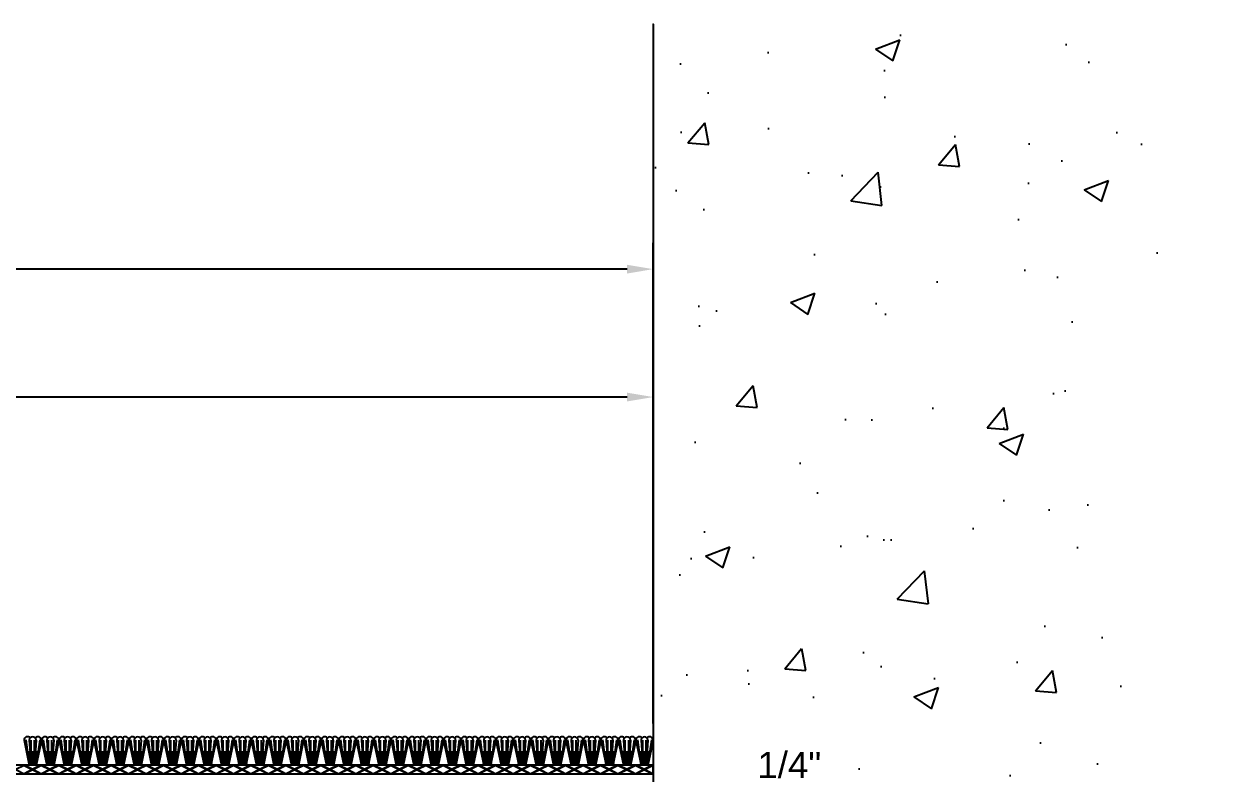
# Model space of a CAD drawing. Header units: inches. Extents: x -4.4 to 49.4, y -1.4 to 9.7.
# Drawn here: x 12.35 to 20.94, y 4.3 to 9.67 of the extents above; entities that cross this region are included whole.
import ezdxf

# ---------------------------------------------------------------- set-up
doc = ezdxf.new("R2010")
doc.units = ezdxf.units.IN
doc.header["$MEASUREMENT"] = 0
doc.layers.add('Conditions', color=1, linetype='Continuous')
doc.layers.add('Dimensions', color=3, linetype='Continuous')
doc.styles.add('ARIAL', font='arial.ttf')
doc.dimstyles.new('Arial', dxfattribs={"dimscale": 1.5, "dimtxt": 0.125, "dimasz": 0.125, "dimexe": 0.125, "dimexo": 0.125, "dimgap": 0.125, "dimtad": 0, "dimtih": 1, "dimtoh": 1, "dimdec": 4, "dimzin": 0, "dimdsep": 46, "dimlunit": 4, "dimtxsty": 'ARIAL', "dimcen": 0.125, "dimadec": 0, "dimazin": 0, "dimtfac": 1, "dimtdec": 4, "dimtofl": 0, "dimtmove": 0, "dimatfit": 3, "dimfxl": 0, "dimfrac": 2, "dimtolj": 1, "dimtzin": 0, "dimarcsym": 0})

# ---------------------------------------------------------------- blocks, each defined once
blk = doc.blocks.new('*D14')
at = {"layer": 'Defpoints', "color": 0}
for p in [(16.8539, 7.9145), (0.2542, 4.4823), (16.8539, 4.4773)]:
    blk.add_point(p, dxfattribs=at)
at = {"layer": 'Dimensions', "color": 0, "lineweight": -2}
for p, q in [((0.2542, 4.6698), (0.2542, 8.102)), ((16.8539, 4.6648), (16.8539, 8.102)), ((0.4417, 7.9145), (7.8816, 7.9145)), ((16.6664, 7.9145), (9.3313, 7.9145))]:
    blk.add_line(p, q, dxfattribs=at)
at = {"layer": 'Dimensions', "color": 0}
for points in [[(0.4417, 7.9457), (0.4417, 7.8832), (0.2542, 7.9145)], [(16.6664, 7.9457), (16.6664, 7.8832), (16.8539, 7.9145)]]:
    blk.add_solid(points, dxfattribs=at)
at = {"layer": 'Dimensions', "color": 0, "insert": (8.6064, 7.9145), "char_height": 0.1875, "attachment_point": 5, "style": 'ARIAL'}
blk.add_mtext('\\A1;1\'-4 5/8"\\P [422mm]', dxfattribs=at)
blk = doc.blocks.new('*D18')
at = {"layer": 'Defpoints', "color": 0}
for p in [(1.0001, 6.9999), (1.0001, 4.4773), (16.8539, 4.4773)]:
    blk.add_point(p, dxfattribs=at)
at = {"layer": 'Dimensions', "color": 0, "lineweight": -2}
for p, q in [((1.0001, 4.6648), (1.0001, 7.1874)), ((16.8539, 4.6648), (16.8539, 7.1874)), ((1.1876, 6.9999), (8.1631, 6.9999)), ((16.6664, 6.9999), (9.6128, 6.9999))]:
    blk.add_line(p, q, dxfattribs=at)
at = {"layer": 'Dimensions', "color": 0}
for points in [[(1.1876, 7.0311), (1.1876, 6.9686), (1.0001, 6.9999)], [(16.6664, 7.0311), (16.6664, 6.9686), (16.8539, 6.9999)]]:
    blk.add_solid(points, dxfattribs=at)
at = {"layer": 'Dimensions', "color": 0, "insert": (8.8879, 6.9999), "char_height": 0.1875, "attachment_point": 5, "style": 'ARIAL'}
blk.add_mtext('\\A1;1\'-3 7/8"\\P [403mm]', dxfattribs=at)
blk = doc.blocks.new('*D33')
at = {"layer": 'Defpoints', "color": 0}
for p in [(16.6039, 4.3048), (16.8539, 4.3048), (16.6039, 4.1847)]:
    blk.add_point(p, dxfattribs=at)
at = {"layer": 'Dimensions', "color": 0, "lineweight": -2}
for p, q in [((16.4164, 4.1847), (16.2289, 4.1847)), ((17.0414, 4.1847), (17.2477, 4.1847)), ((16.6039, 4.1173), (16.6039, 3.9972)), ((16.8539, 4.1173), (16.8539, 3.9972))]:
    blk.add_line(p, q, dxfattribs=at)
at = {"layer": 'Dimensions', "color": 0}
for points in [[(16.4164, 4.2159), (16.4164, 4.1534), (16.6039, 4.1847)], [(17.0414, 4.2159), (17.0414, 4.1534), (16.8539, 4.1847)]]:
    blk.add_solid(points, dxfattribs=at)
at = {"layer": 'Dimensions', "color": 0, "insert": (17.8269, 4.1847), "char_height": 0.1875, "attachment_point": 5, "style": 'ARIAL'}
blk.add_mtext('\\A1;1/4"\\P [6mm]', dxfattribs=at)
blk = doc.blocks.new('*U38')
for p, q in [((15, 0.0625), (0, 0.0625)), ((0, 0), (15, 0)), ((10.5, 0.0603), (10.442, 0.0312)), ((10.442, 0.0312), (10.5, 0.0022)), ((10.5, 0.0603), (10.558, 0.0312)), ((10.558, 0.0312), (10.5, 0.0022)), ((10.5045, 0.0625), (10.5625, 0.0335)), ((10.5625, 0.029), (10.5045, 0)), ((10.6205, 0.0625), (10.5625, 0.0335)), ((10.5625, 0.029), (10.6205, 0)), ((10.625, 0.0603), (10.567, 0.0312)), ((10.567, 0.0312), (10.625, 0.0022)), ((10.625, 0.0603), (10.683, 0.0312)), ((10.683, 0.0312), (10.625, 0.0022)), ((10.6295, 0.0625), (10.6875, 0.0335)), ((10.6875, 0.029), (10.6295, 0)), ((10.7455, 0.0625), (10.6875, 0.0335)), ((10.6875, 0.029), (10.7455, 0)), ((10.75, 0.0603), (10.692, 0.0312)), ((10.692, 0.0312), (10.75, 0.0022)), ((10.75, 0.0603), (10.808, 0.0312)), ((10.808, 0.0312), (10.75, 0.0022)), ((10.7545, 0.0625), (10.8125, 0.0335)), ((10.8125, 0.029), (10.7545, 0)), ((10.8705, 0.0625), (10.8125, 0.0335)), ((10.8125, 0.029), (10.8705, 0)), ((10.875, 0.0603), (10.817, 0.0312)), ((10.817, 0.0312), (10.875, 0.0022)), ((10.875, 0.0603), (10.933, 0.0312)), ((10.933, 0.0312), (10.875, 0.0022)), ((10.8795, 0.0625), (10.9375, 0.0335)), ((10.9375, 0.029), (10.8795, 0)), ((10.9955, 0.0625), (10.9375, 0.0335)), ((10.9375, 0.029), (10.9955, 0)), ((11, 0.0603), (10.942, 0.0312)), ((10.942, 0.0312), (11, 0.0022)), ((11, 0.0603), (11.058, 0.0312)), ((11.058, 0.0312), (11, 0.0022)), ((11.0045, 0.0625), (11.0625, 0.0335)), ((11.0625, 0.029), (11.0045, 0)), ((11.1205, 0.0625), (11.0625, 0.0335)), ((11.0625, 0.029), (11.1205, 0)), ((11.125, 0.0603), (11.067, 0.0312)), ((11.067, 0.0312), (11.125, 0.0022)), ((11.125, 0.0603), (11.183, 0.0312)), ((11.183, 0.0312), (11.125, 0.0022)), ((11.1295, 0.0625), (11.1875, 0.0335)), ((11.1875, 0.029), (11.1295, 0)), ((11.2455, 0.0625), (11.1875, 0.0335)), ((11.1875, 0.029), (11.2455, 0)), ((11.25, 0.0603), (11.192, 0.0312)), ((11.192, 0.0312), (11.25, 0.0022)), ((11.25, 0.0603), (11.308, 0.0312)), ((11.308, 0.0312), (11.25, 0.0022)), ((11.2545, 0.0625), (11.3125, 0.0335)), ((11.3125, 0.029), (11.2545, 0)), ((11.3705, 0.0625), (11.3125, 0.0335)), ((11.3125, 0.029), (11.3705, 0)), ((11.375, 0.0603), (11.317, 0.0312)), ((11.317, 0.0312), (11.375, 0.0022)), ((11.375, 0.0603), (11.433, 0.0312)), ((11.433, 0.0312), (11.375, 0.0022)), ((11.3795, 0.0625), (11.4375, 0.0335)), ((11.4375, 0.029), (11.3795, 0)), ((11.4955, 0.0625), (11.4375, 0.0335)), ((11.4375, 0.029), (11.4955, 0)), ((11.5, 0.0603), (11.442, 0.0312)), ((11.442, 0.0312), (11.5, 0.0022)), ((11.5, 0.0603), (11.558, 0.0312)), ((11.558, 0.0312), (11.5, 0.0022)), ((11.5045, 0.0625), (11.5625, 0.0335)), ((11.5625, 0.029), (11.5045, 0)), ((11.6205, 0.0625), (11.5625, 0.0335)), ((11.5625, 0.029), (11.6205, 0)), ((11.625, 0.0603), (11.567, 0.0312)), ((11.567, 0.0312), (11.625, 0.0022)), ((11.625, 0.0603), (11.683, 0.0312)), ((11.683, 0.0312), (11.625, 0.0022)), ((11.6295, 0.0625), (11.6875, 0.0335)), ((11.6875, 0.029), (11.6295, 0)), ((11.7455, 0.0625), (11.6875, 0.0335)), ((11.6875, 0.029), (11.7455, 0)), ((11.75, 0.0603), (11.692, 0.0312)), ((11.692, 0.0312), (11.75, 0.0022)), ((11.75, 0.0603), (11.808, 0.0312)), ((11.808, 0.0312), (11.75, 0.0022)), ((11.7545, 0.0625), (11.8125, 0.0335)), ((11.8125, 0.029), (11.7545, 0)), ((11.8705, 0.0625), (11.8125, 0.0335)), ((11.8125, 0.029), (11.8705, 0)), ((11.875, 0.0603), (11.817, 0.0312)), ((11.817, 0.0312), (11.875, 0.0022)), ((11.875, 0.0603), (11.933, 0.0312)), ((11.933, 0.0312), (11.875, 0.0022)), ((11.8795, 0.0625), (11.9375, 0.0335)), ((11.9375, 0.029), (11.8795, 0)), ((11.9955, 0.0625), (11.9375, 0.0335)), ((11.9375, 0.029), (11.9955, 0)), ((12, 0.0603), (11.942, 0.0312)), ((11.942, 0.0312), (12, 0.0022)), ((12, 0.0603), (12.058, 0.0312)), ((12.058, 0.0312), (12, 0.0022)), ((12.0045, 0.0625), (12.0625, 0.0335)), ((12.0625, 0.029), (12.0045, 0)), ((12.1205, 0.0625), (12.0625, 0.0335)), ((12.0625, 0.029), (12.1205, 0)), ((12.125, 0.0603), (12.067, 0.0312)), ((12.067, 0.0312), (12.125, 0.0022)), ((12.125, 0.0603), (12.183, 0.0312)), ((12.183, 0.0312), (12.125, 0.0022)), ((12.1295, 0.0625), (12.1875, 0.0335)), ((12.1875, 0.029), (12.1295, 0)), ((12.2455, 0.0625), (12.1875, 0.0335)), ((12.1875, 0.029), (12.2455, 0)), ((12.25, 0.0603), (12.192, 0.0312)), ((12.192, 0.0312), (12.25, 0.0022)), ((12.25, 0.0603), (12.308, 0.0312)), ((12.308, 0.0312), (12.25, 0.0022)), ((12.2545, 0.0625), (12.3125, 0.0335)), ((12.3125, 0.029), (12.2545, 0)), ((12.3705, 0.0625), (12.3125, 0.0335)), ((12.3125, 0.029), (12.3705, 0)), ((12.375, 0.0603), (12.317, 0.0312)), ((12.317, 0.0312), (12.375, 0.0022)), ((12.375, 0.0603), (12.433, 0.0312)), ((12.433, 0.0312), (12.375, 0.0022)), ((12.3795, 0.0625), (12.4375, 0.0335)), ((12.4375, 0.029), (12.3795, 0)), ((12.4955, 0.0625), (12.4375, 0.0335)), ((12.4375, 0.029), (12.4955, 0)), ((12.5, 0.0603), (12.442, 0.0312)), ((12.442, 0.0312), (12.5, 0.0022)), ((12.5, 0.0603), (12.558, 0.0312)), ((12.558, 0.0312), (12.5, 0.0022)), ((12.5045, 0.0625), (12.5625, 0.0335)), ((12.5625, 0.029), (12.5045, 0)), ((12.6205, 0.0625), (12.5625, 0.0335)), ((12.5625, 0.029), (12.6205, 0)), ((12.625, 0.0603), (12.567, 0.0312)), ((12.567, 0.0312), (12.625, 0.0022)), ((12.625, 0.0603), (12.683, 0.0312)), ((12.683, 0.0312), (12.625, 0.0022)), ((12.6295, 0.0625), (12.6875, 0.0335)), ((12.6875, 0.029), (12.6295, 0)), ((12.7455, 0.0625), (12.6875, 0.0335)), ((12.6875, 0.029), (12.7455, 0)), ((12.75, 0.0603), (12.692, 0.0312)), ((12.692, 0.0312), (12.75, 0.0022)), ((12.75, 0.0603), (12.808, 0.0312)), ((12.808, 0.0312), (12.75, 0.0022)), ((12.7545, 0.0625), (12.8125, 0.0335)), ((12.8125, 0.029), (12.7545, 0)), ((12.8705, 0.0625), (12.8125, 0.0335)), ((12.8125, 0.029), (12.8705, 0)), ((12.875, 0.0603), (12.817, 0.0312)), ((12.817, 0.0312), (12.875, 0.0022)), ((12.875, 0.0603), (12.933, 0.0312)), ((12.933, 0.0312), (12.875, 0.0022)), ((12.8795, 0.0625), (12.9375, 0.0335)), ((12.9375, 0.029), (12.8795, 0)), ((12.9955, 0.0625), (12.9375, 0.0335)), ((12.9375, 0.029), (12.9955, 0)), ((13, 0.0603), (12.942, 0.0312)), ((12.942, 0.0312), (13, 0.0022)), ((13, 0.0603), (13.058, 0.0312)), ((13.058, 0.0312), (13, 0.0022)), ((13.0045, 0.0625), (13.0625, 0.0335)), ((13.0625, 0.029), (13.0045, 0)), ((13.1205, 0.0625), (13.0625, 0.0335)), ((13.0625, 0.029), (13.1205, 0)), ((13.125, 0.0603), (13.067, 0.0312)), ((13.067, 0.0312), (13.125, 0.0022)), ((13.125, 0.0603), (13.183, 0.0312)), ((13.183, 0.0312), (13.125, 0.0022)), ((13.1295, 0.0625), (13.1875, 0.0335)), ((13.1875, 0.029), (13.1295, 0)), ((13.2455, 0.0625), (13.1875, 0.0335)), ((13.1875, 0.029), (13.2455, 0)), ((13.25, 0.0603), (13.192, 0.0312)), ((13.192, 0.0312), (13.25, 0.0022)), ((13.25, 0.0603), (13.308, 0.0312)), ((13.308, 0.0312), (13.25, 0.0022)), ((13.2545, 0.0625), (13.3125, 0.0335)), ((13.3125, 0.029), (13.2545, 0)), ((13.3705, 0.0625), (13.3125, 0.0335)), ((13.3125, 0.029), (13.3705, 0)), ((13.375, 0.0603), (13.317, 0.0312)), ((13.317, 0.0312), (13.375, 0.0022)), ((13.375, 0.0603), (13.433, 0.0312)), ((13.433, 0.0312), (13.375, 0.0022)), ((13.3795, 0.0625), (13.4375, 0.0335)), ((13.4375, 0.029), (13.3795, 0)), ((13.4955, 0.0625), (13.4375, 0.0335)), ((13.4375, 0.029), (13.4955, 0)), ((13.5, 0.0603), (13.442, 0.0312)), ((13.442, 0.0312), (13.5, 0.0022)), ((13.5, 0.0603), (13.558, 0.0312)), ((13.558, 0.0312), (13.5, 0.0022)), ((13.5045, 0.0625), (13.5625, 0.0335)), ((13.5625, 0.029), (13.5045, 0)), ((13.6205, 0.0625), (13.5625, 0.0335)), ((13.5625, 0.029), (13.6205, 0)), ((13.625, 0.0603), (13.567, 0.0312)), ((13.567, 0.0312), (13.625, 0.0022)), ((13.625, 0.0603), (13.683, 0.0312)), ((13.683, 0.0312), (13.625, 0.0022)), ((13.6295, 0.0625), (13.6875, 0.0335)), ((13.6875, 0.029), (13.6295, 0)), ((13.7455, 0.0625), (13.6875, 0.0335)), ((13.6875, 0.029), (13.7455, 0)), ((13.75, 0.0603), (13.692, 0.0312)), ((13.692, 0.0312), (13.75, 0.0022)), ((13.75, 0.0603), (13.808, 0.0312)), ((13.808, 0.0312), (13.75, 0.0022)), ((13.7545, 0.0625), (13.8125, 0.0335)), ((13.8125, 0.029), (13.7545, 0)), ((13.8705, 0.0625), (13.8125, 0.0335)), ((13.8125, 0.029), (13.8705, 0)), ((13.875, 0.0603), (13.817, 0.0312)), ((13.817, 0.0312), (13.875, 0.0022)), ((13.875, 0.0603), (13.933, 0.0312)), ((13.933, 0.0312), (13.875, 0.0022)), ((13.8795, 0.0625), (13.9375, 0.0335)), ((13.9375, 0.029), (13.8795, 0)), ((13.9955, 0.0625), (13.9375, 0.0335)), ((13.9375, 0.029), (13.9955, 0)), ((14, 0.0603), (13.942, 0.0312)), ((13.942, 0.0312), (14, 0.0022)), ((14, 0.0603), (14.058, 0.0312)), ((14.058, 0.0312), (14, 0.0022)), ((14.0045, 0.0625), (14.0625, 0.0335)), ((14.0625, 0.029), (14.0045, 0)), ((14.1205, 0.0625), (14.0625, 0.0335)), ((14.0625, 0.029), (14.1205, 0)), ((14.125, 0.0603), (14.067, 0.0312)), ((14.067, 0.0312), (14.125, 0.0022)), ((14.125, 0.0603), (14.183, 0.0312)), ((14.183, 0.0312), (14.125, 0.0022)), ((14.1295, 0.0625), (14.1875, 0.0335)), ((14.1875, 0.029), (14.1295, 0)), ((14.2455, 0.0625), (14.1875, 0.0335)), ((14.1875, 0.029), (14.2455, 0)), ((14.25, 0.0603), (14.192, 0.0312)), ((14.192, 0.0312), (14.25, 0.0022)), ((14.25, 0.0603), (14.308, 0.0312)), ((14.308, 0.0312), (14.25, 0.0022)), ((14.2545, 0.0625), (14.3125, 0.0335)), ((14.3125, 0.029), (14.2545, 0)), ((14.3705, 0.0625), (14.3125, 0.0335)), ((14.3125, 0.029), (14.3705, 0)), ((14.375, 0.0603), (14.317, 0.0312)), ((14.317, 0.0312), (14.375, 0.0022)), ((14.375, 0.0603), (14.433, 0.0312)), ((14.433, 0.0312), (14.375, 0.0022)), ((14.3795, 0.0625), (14.4375, 0.0335)), ((14.4375, 0.029), (14.3795, 0)), ((14.4955, 0.0625), (14.4375, 0.0335)), ((14.4375, 0.029), (14.4955, 0)), ((14.5, 0.0603), (14.442, 0.0312)), ((14.442, 0.0312), (14.5, 0.0022)), ((14.5, 0.0603), (14.558, 0.0312)), ((14.558, 0.0312), (14.5, 0.0022)), ((14.5045, 0.0625), (14.5625, 0.0335)), ((14.5625, 0.029), (14.5045, 0)), ((14.6205, 0.0625), (14.5625, 0.0335)), ((14.5625, 0.029), (14.6205, 0)), ((14.625, 0.0603), (14.567, 0.0312)), ((14.567, 0.0312), (14.625, 0.0022)), ((14.625, 0.0603), (14.683, 0.0312)), ((14.683, 0.0312), (14.625, 0.0022)), ((14.6295, 0.0625), (14.6875, 0.0335)), ((14.6875, 0.029), (14.6295, 0)), ((14.7455, 0.0625), (14.6875, 0.0335)), ((14.6875, 0.029), (14.7455, 0)), ((14.75, 0.0603), (14.692, 0.0312)), ((14.692, 0.0312), (14.75, 0.0022)), ((14.75, 0.0603), (14.808, 0.0312)), ((14.808, 0.0312), (14.75, 0.0022)), ((14.7545, 0.0625), (14.8125, 0.0335)), ((14.8125, 0.029), (14.7545, 0)), ((14.8705, 0.0625), (14.8125, 0.0335)), ((14.8125, 0.029), (14.8705, 0)), ((14.875, 0.0603), (14.817, 0.0312)), ((14.817, 0.0312), (14.875, 0.0022)), ((14.875, 0.0603), (14.933, 0.0312)), ((14.933, 0.0312), (14.875, 0.0022)), ((14.8795, 0.0625), (14.9375, 0.0335)), ((14.9375, 0.029), (14.8795, 0)), ((14.9955, 0.0625), (14.9375, 0.0335)), ((14.9375, 0.029), (14.9955, 0)), ((15, 0.0603), (14.942, 0.0312)), ((14.942, 0.0312), (15, 0.0022)), ((15, 0), (15, 0.0625))]:
    blk.add_line(p, q)
for points in [[(10.4999, 0.2412), (10.5373, 0.0625)], [(10.5119, 0.243), (10.5369, 0.0642)], [(10.5374, 0.2412), (10.5499, 0.0625)], [(10.5499, 0.0625), (10.5499, 0.2412)], [(10.5742, 0.0625), (10.5742, 0.2412)], [(10.5867, 0.2412), (10.5742, 0.0625)], [(10.6242, 0.2412), (10.5868, 0.0625)], [(10.6122, 0.243), (10.5872, 0.0642)], [(10.6249, 0.2412), (10.6623, 0.0625)], [(10.6369, 0.243), (10.6619, 0.0642)], [(10.6624, 0.2412), (10.6749, 0.0625)], [(10.6749, 0.0625), (10.6749, 0.2412)], [(10.6992, 0.0625), (10.6992, 0.2412)], [(10.7117, 0.2412), (10.6992, 0.0625)], [(10.7492, 0.2412), (10.7118, 0.0625)], [(10.7372, 0.243), (10.7122, 0.0642)], [(10.7499, 0.2412), (10.7873, 0.0625)], [(10.7619, 0.243), (10.7869, 0.0642)], [(10.7874, 0.2412), (10.7999, 0.0625)], [(10.7999, 0.0625), (10.7999, 0.2412)], [(10.8242, 0.0625), (10.8242, 0.2412)], [(10.8367, 0.2412), (10.8242, 0.0625)], [(10.8742, 0.2412), (10.8368, 0.0625)], [(10.8622, 0.243), (10.8372, 0.0642)], [(10.8749, 0.2412), (10.9123, 0.0625)], [(10.8869, 0.243), (10.9119, 0.0642)], [(10.9124, 0.2412), (10.9249, 0.0625)], [(10.9249, 0.0625), (10.9249, 0.2412)], [(10.9492, 0.0625), (10.9492, 0.2412)], [(10.9617, 0.2412), (10.9492, 0.0625)], [(10.9992, 0.2412), (10.9618, 0.0625)], [(10.9872, 0.243), (10.9622, 0.0642)], [(10.9999, 0.2412), (11.0373, 0.0625)], [(11.0119, 0.243), (11.0369, 0.0642)], [(11.0374, 0.2412), (11.0499, 0.0625)], [(11.0499, 0.0625), (11.0499, 0.2412)], [(11.0742, 0.0625), (11.0742, 0.2412)], [(11.0867, 0.2412), (11.0742, 0.0625)], [(11.1242, 0.2412), (11.0868, 0.0625)], [(11.1122, 0.243), (11.0872, 0.0642)], [(11.1249, 0.2412), (11.1623, 0.0625)], [(11.1369, 0.243), (11.1619, 0.0642)], [(11.1624, 0.2412), (11.1749, 0.0625)], [(11.1749, 0.0625), (11.1749, 0.2412)], [(11.1992, 0.0625), (11.1992, 0.2412)], [(11.2117, 0.2412), (11.1992, 0.0625)], [(11.2492, 0.2412), (11.2118, 0.0625)], [(11.2372, 0.243), (11.2122, 0.0642)], [(11.2499, 0.2412), (11.2873, 0.0625)], [(11.2619, 0.243), (11.2869, 0.0642)], [(11.2874, 0.2412), (11.2999, 0.0625)], [(11.2999, 0.0625), (11.2999, 0.2412)], [(11.3242, 0.0625), (11.3242, 0.2412)], [(11.3367, 0.2412), (11.3242, 0.0625)], [(11.3742, 0.2412), (11.3368, 0.0625)], [(11.3622, 0.243), (11.3372, 0.0642)], [(11.3749, 0.2412), (11.4123, 0.0625)], [(11.3869, 0.243), (11.4119, 0.0642)], [(11.4124, 0.2412), (11.4249, 0.0625)], [(11.4249, 0.0625), (11.4249, 0.2412)], [(11.4492, 0.0625), (11.4492, 0.2412)], [(11.4617, 0.2412), (11.4492, 0.0625)], [(11.4992, 0.2412), (11.4618, 0.0625)], [(11.4872, 0.243), (11.4622, 0.0642)], [(11.4999, 0.2412), (11.5373, 0.0625)], [(11.5119, 0.243), (11.5369, 0.0642)], [(11.5374, 0.2412), (11.5499, 0.0625)], [(11.5499, 0.0625), (11.5499, 0.2412)], [(11.5742, 0.0625), (11.5742, 0.2412)], [(11.5867, 0.2412), (11.5742, 0.0625)], [(11.6242, 0.2412), (11.5868, 0.0625)], [(11.6122, 0.243), (11.5872, 0.0642)], [(11.6249, 0.2412), (11.6623, 0.0625)], [(11.6369, 0.243), (11.6619, 0.0642)], [(11.6624, 0.2412), (11.6749, 0.0625)], [(11.6749, 0.0625), (11.6749, 0.2412)], [(11.6992, 0.0625), (11.6992, 0.2412)], [(11.7117, 0.2412), (11.6992, 0.0625)], [(11.7492, 0.2412), (11.7118, 0.0625)], [(11.7372, 0.243), (11.7122, 0.0642)], [(11.7499, 0.2412), (11.7873, 0.0625)], [(11.7619, 0.243), (11.7869, 0.0642)], [(11.7874, 0.2412), (11.7999, 0.0625)], [(11.7999, 0.0625), (11.7999, 0.2412)], [(11.8242, 0.0625), (11.8242, 0.2412)], [(11.8367, 0.2412), (11.8242, 0.0625)], [(11.8742, 0.2412), (11.8368, 0.0625)], [(11.8622, 0.243), (11.8372, 0.0642)], [(11.8749, 0.2412), (11.9123, 0.0625)], [(11.8869, 0.243), (11.9119, 0.0642)], [(11.9124, 0.2412), (11.9249, 0.0625)], [(11.9249, 0.0625), (11.9249, 0.2412)], [(11.9492, 0.0625), (11.9492, 0.2412)], [(11.9617, 0.2412), (11.9492, 0.0625)], [(11.9992, 0.2412), (11.9618, 0.0625)], [(11.9872, 0.243), (11.9622, 0.0642)], [(11.9999, 0.2412), (12.0373, 0.0625)], [(12.0119, 0.243), (12.0369, 0.0642)], [(12.0374, 0.2412), (12.0499, 0.0625)], [(12.0499, 0.0625), (12.0499, 0.2412)], [(12.0742, 0.0625), (12.0742, 0.2412)], [(12.0867, 0.2412), (12.0742, 0.0625)], [(12.1242, 0.2412), (12.0868, 0.0625)], [(12.1122, 0.243), (12.0872, 0.0642)], [(12.1249, 0.2412), (12.1623, 0.0625)], [(12.1369, 0.243), (12.1619, 0.0642)], [(12.1624, 0.2412), (12.1749, 0.0625)], [(12.1749, 0.0625), (12.1749, 0.2412)], [(12.1992, 0.0625), (12.1992, 0.2412)], [(12.2117, 0.2412), (12.1992, 0.0625)], [(12.2492, 0.2412), (12.2118, 0.0625)], [(12.2372, 0.243), (12.2122, 0.0642)], [(12.2499, 0.2412), (12.2873, 0.0625)], [(12.2619, 0.243), (12.2869, 0.0642)], [(12.2874, 0.2412), (12.2999, 0.0625)], [(12.2999, 0.0625), (12.2999, 0.2412)], [(12.3242, 0.0625), (12.3242, 0.2412)], [(12.3367, 0.2412), (12.3242, 0.0625)], [(12.3742, 0.2412), (12.3368, 0.0625)], [(12.3622, 0.243), (12.3372, 0.0642)], [(12.3749, 0.2412), (12.4123, 0.0625)], [(12.3869, 0.243), (12.4119, 0.0642)], [(12.4124, 0.2412), (12.4249, 0.0625)], [(12.4249, 0.0625), (12.4249, 0.2412)], [(12.4492, 0.0625), (12.4492, 0.2412)], [(12.4617, 0.2412), (12.4492, 0.0625)], [(12.4992, 0.2412), (12.4618, 0.0625)], [(12.4872, 0.243), (12.4622, 0.0642)], [(12.4999, 0.2412), (12.5373, 0.0625)], [(12.5119, 0.243), (12.5369, 0.0642)], [(12.5374, 0.2412), (12.5499, 0.0625)], [(12.5499, 0.0625), (12.5499, 0.2412)], [(12.5742, 0.0625), (12.5742, 0.2412)], [(12.5867, 0.2412), (12.5742, 0.0625)], [(12.6242, 0.2412), (12.5868, 0.0625)], [(12.6122, 0.243), (12.5872, 0.0642)], [(12.6249, 0.2412), (12.6623, 0.0625)], [(12.6369, 0.243), (12.6619, 0.0642)], [(12.6624, 0.2412), (12.6749, 0.0625)], [(12.6749, 0.0625), (12.6749, 0.2412)], [(12.6992, 0.0625), (12.6992, 0.2412)], [(12.7117, 0.2412), (12.6992, 0.0625)], [(12.7492, 0.2412), (12.7118, 0.0625)], [(12.7372, 0.243), (12.7122, 0.0642)], [(12.7499, 0.2412), (12.7873, 0.0625)], [(12.7619, 0.243), (12.7869, 0.0642)], [(12.7874, 0.2412), (12.7999, 0.0625)], [(12.7999, 0.0625), (12.7999, 0.2412)], [(12.8242, 0.0625), (12.8242, 0.2412)], [(12.8367, 0.2412), (12.8242, 0.0625)], [(12.8742, 0.2412), (12.8368, 0.0625)], [(12.8622, 0.243), (12.8372, 0.0642)], [(12.8749, 0.2412), (12.9123, 0.0625)], [(12.8869, 0.243), (12.9119, 0.0642)], [(12.9124, 0.2412), (12.9249, 0.0625)], [(12.9249, 0.0625), (12.9249, 0.2412)], [(12.9492, 0.0625), (12.9492, 0.2412)], [(12.9617, 0.2412), (12.9492, 0.0625)], [(12.9992, 0.2412), (12.9618, 0.0625)], [(12.9872, 0.243), (12.9622, 0.0642)], [(12.9999, 0.2412), (13.0373, 0.0625)], [(13.0119, 0.243), (13.0369, 0.0642)], [(13.0374, 0.2412), (13.0499, 0.0625)], [(13.0499, 0.0625), (13.0499, 0.2412)], [(13.0742, 0.0625), (13.0742, 0.2412)], [(13.0867, 0.2412), (13.0742, 0.0625)], [(13.1242, 0.2412), (13.0868, 0.0625)], [(13.1122, 0.243), (13.0872, 0.0642)], [(13.1249, 0.2412), (13.1623, 0.0625)], [(13.1369, 0.243), (13.1619, 0.0642)], [(13.1624, 0.2412), (13.1749, 0.0625)], [(13.1749, 0.0625), (13.1749, 0.2412)], [(13.1992, 0.0625), (13.1992, 0.2412)], [(13.2117, 0.2412), (13.1992, 0.0625)], [(13.2492, 0.2412), (13.2118, 0.0625)], [(13.2372, 0.243), (13.2122, 0.0642)], [(13.2499, 0.2412), (13.2873, 0.0625)], [(13.2619, 0.243), (13.2869, 0.0642)], [(13.2874, 0.2412), (13.2999, 0.0625)], [(13.2999, 0.0625), (13.2999, 0.2412)], [(13.3242, 0.0625), (13.3242, 0.2412)], [(13.3367, 0.2412), (13.3242, 0.0625)], [(13.3742, 0.2412), (13.3368, 0.0625)], [(13.3622, 0.243), (13.3372, 0.0642)], [(13.3749, 0.2412), (13.4123, 0.0625)], [(13.3869, 0.243), (13.4119, 0.0642)], [(13.4124, 0.2412), (13.4249, 0.0625)], [(13.4249, 0.0625), (13.4249, 0.2412)], [(13.4492, 0.0625), (13.4492, 0.2412)], [(13.4617, 0.2412), (13.4492, 0.0625)], [(13.4992, 0.2412), (13.4618, 0.0625)], [(13.4872, 0.243), (13.4622, 0.0642)], [(13.4999, 0.2412), (13.5373, 0.0625)], [(13.5119, 0.243), (13.5369, 0.0642)], [(13.5374, 0.2412), (13.5499, 0.0625)], [(13.5499, 0.0625), (13.5499, 0.2412)], [(13.5742, 0.0625), (13.5742, 0.2412)], [(13.5867, 0.2412), (13.5742, 0.0625)], [(13.6242, 0.2412), (13.5868, 0.0625)], [(13.6122, 0.243), (13.5872, 0.0642)], [(13.6249, 0.2412), (13.6623, 0.0625)], [(13.6369, 0.243), (13.6619, 0.0642)], [(13.6624, 0.2412), (13.6749, 0.0625)], [(13.6749, 0.0625), (13.6749, 0.2412)], [(13.6992, 0.0625), (13.6992, 0.2412)], [(13.7117, 0.2412), (13.6992, 0.0625)], [(13.7492, 0.2412), (13.7118, 0.0625)], [(13.7372, 0.243), (13.7122, 0.0642)], [(13.7499, 0.2412), (13.7873, 0.0625)], [(13.7619, 0.243), (13.7869, 0.0642)], [(13.7874, 0.2412), (13.7999, 0.0625)], [(13.7999, 0.0625), (13.7999, 0.2412)], [(13.8242, 0.0625), (13.8242, 0.2412)], [(13.8367, 0.2412), (13.8242, 0.0625)], [(13.8742, 0.2412), (13.8368, 0.0625)], [(13.8622, 0.243), (13.8372, 0.0642)], [(13.8749, 0.2412), (13.9123, 0.0625)], [(13.8869, 0.243), (13.9119, 0.0642)], [(13.9124, 0.2412), (13.9249, 0.0625)], [(13.9249, 0.0625), (13.9249, 0.2412)], [(13.9492, 0.0625), (13.9492, 0.2412)], [(13.9617, 0.2412), (13.9492, 0.0625)], [(13.9992, 0.2412), (13.9618, 0.0625)], [(13.9872, 0.243), (13.9622, 0.0642)], [(13.9999, 0.2412), (14.0373, 0.0625)], [(14.0119, 0.243), (14.0369, 0.0642)], [(14.0374, 0.2412), (14.0499, 0.0625)], [(14.0499, 0.0625), (14.0499, 0.2412)], [(14.0742, 0.0625), (14.0742, 0.2412)], [(14.0867, 0.2412), (14.0742, 0.0625)], [(14.1242, 0.2412), (14.0868, 0.0625)], [(14.1122, 0.243), (14.0872, 0.0642)], [(14.1249, 0.2412), (14.1623, 0.0625)], [(14.1369, 0.243), (14.1619, 0.0642)], [(14.1624, 0.2412), (14.1749, 0.0625)], [(14.1749, 0.0625), (14.1749, 0.2412)], [(14.1992, 0.0625), (14.1992, 0.2412)], [(14.2117, 0.2412), (14.1992, 0.0625)], [(14.2492, 0.2412), (14.2118, 0.0625)], [(14.2372, 0.243), (14.2122, 0.0642)], [(14.2499, 0.2412), (14.2873, 0.0625)], [(14.2619, 0.243), (14.2869, 0.0642)], [(14.2874, 0.2412), (14.2999, 0.0625)], [(14.2999, 0.0625), (14.2999, 0.2412)], [(14.3242, 0.0625), (14.3242, 0.2412)], [(14.3367, 0.2412), (14.3242, 0.0625)], [(14.3742, 0.2412), (14.3368, 0.0625)], [(14.3622, 0.243), (14.3372, 0.0642)], [(14.3749, 0.2412), (14.4123, 0.0625)], [(14.3869, 0.243), (14.4119, 0.0642)], [(14.4124, 0.2412), (14.4249, 0.0625)], [(14.4249, 0.0625), (14.4249, 0.2412)], [(14.4492, 0.0625), (14.4492, 0.2412)], [(14.4617, 0.2412), (14.4492, 0.0625)], [(14.4992, 0.2412), (14.4618, 0.0625)], [(14.4872, 0.243), (14.4622, 0.0642)], [(14.4999, 0.2412), (14.5373, 0.0625)], [(14.5119, 0.243), (14.5369, 0.0642)], [(14.5374, 0.2412), (14.5499, 0.0625)], [(14.5499, 0.0625), (14.5499, 0.2412)], [(14.5742, 0.0625), (14.5742, 0.2412)], [(14.5867, 0.2412), (14.5742, 0.0625)], [(14.6242, 0.2412), (14.5868, 0.0625)], [(14.6122, 0.243), (14.5872, 0.0642)], [(14.6249, 0.2412), (14.6623, 0.0625)], [(14.6369, 0.243), (14.6619, 0.0642)], [(14.6624, 0.2412), (14.6749, 0.0625)], [(14.6749, 0.0625), (14.6749, 0.2412)], [(14.6992, 0.0625), (14.6992, 0.2412)], [(14.7117, 0.2412), (14.6992, 0.0625)], [(14.7492, 0.2412), (14.7118, 0.0625)], [(14.7372, 0.243), (14.7122, 0.0642)], [(14.7499, 0.2412), (14.7873, 0.0625)], [(14.7619, 0.243), (14.7869, 0.0642)], [(14.7874, 0.2412), (14.7999, 0.0625)], [(14.7999, 0.0625), (14.7999, 0.2412)], [(14.8242, 0.0625), (14.8242, 0.2412)], [(14.8367, 0.2412), (14.8242, 0.0625)], [(14.8742, 0.2412), (14.8368, 0.0625)], [(14.8622, 0.243), (14.8372, 0.0642)], [(14.8749, 0.2412), (14.9123, 0.0625)], [(14.8869, 0.243), (14.9119, 0.0642)], [(14.9124, 0.2412), (14.9249, 0.0625)], [(14.9249, 0.0625), (14.9249, 0.2412)], [(14.9492, 0.0625), (14.9492, 0.2412)], [(14.9617, 0.2412), (14.9492, 0.0625)], [(14.9992, 0.2412), (14.9618, 0.0625)], [(14.9872, 0.243), (14.9622, 0.0642)], [(10.5352, 0.1625), (10.5495, 0.0625)], [(10.562, 0.0625), (10.562, 0.1625)], [(10.5889, 0.1625), (10.5746, 0.0625)], [(10.6602, 0.1625), (10.6745, 0.0625)], [(10.687, 0.0625), (10.687, 0.1625)], [(10.7139, 0.1625), (10.6996, 0.0625)], [(10.7852, 0.1625), (10.7995, 0.0625)], [(10.812, 0.0625), (10.812, 0.1625)], [(10.8389, 0.1625), (10.8246, 0.0625)], [(10.9102, 0.1625), (10.9245, 0.0625)], [(10.937, 0.0625), (10.937, 0.1625)], [(10.9639, 0.1625), (10.9496, 0.0625)], [(11.0352, 0.1625), (11.0495, 0.0625)], [(11.062, 0.0625), (11.062, 0.1625)], [(11.0889, 0.1625), (11.0746, 0.0625)], [(11.1602, 0.1625), (11.1745, 0.0625)], [(11.187, 0.0625), (11.187, 0.1625)], [(11.2139, 0.1625), (11.1996, 0.0625)], [(11.2852, 0.1625), (11.2995, 0.0625)], [(11.312, 0.0625), (11.312, 0.1625)], [(11.3389, 0.1625), (11.3246, 0.0625)], [(11.4102, 0.1625), (11.4245, 0.0625)], [(11.437, 0.0625), (11.437, 0.1625)], [(11.4639, 0.1625), (11.4496, 0.0625)], [(11.5352, 0.1625), (11.5495, 0.0625)], [(11.562, 0.0625), (11.562, 0.1625)], [(11.5889, 0.1625), (11.5746, 0.0625)], [(11.6602, 0.1625), (11.6745, 0.0625)], [(11.687, 0.0625), (11.687, 0.1625)], [(11.7139, 0.1625), (11.6996, 0.0625)], [(11.7852, 0.1625), (11.7995, 0.0625)], [(11.812, 0.0625), (11.812, 0.1625)], [(11.8389, 0.1625), (11.8246, 0.0625)], [(11.9102, 0.1625), (11.9245, 0.0625)], [(11.937, 0.0625), (11.937, 0.1625)], [(11.9639, 0.1625), (11.9496, 0.0625)], [(12.0352, 0.1625), (12.0495, 0.0625)], [(12.062, 0.0625), (12.062, 0.1625)], [(12.0889, 0.1625), (12.0746, 0.0625)], [(12.1602, 0.1625), (12.1745, 0.0625)], [(12.187, 0.0625), (12.187, 0.1625)], [(12.2139, 0.1625), (12.1996, 0.0625)], [(12.2852, 0.1625), (12.2995, 0.0625)], [(12.312, 0.0625), (12.312, 0.1625)], [(12.3389, 0.1625), (12.3246, 0.0625)], [(12.4102, 0.1625), (12.4245, 0.0625)], [(12.437, 0.0625), (12.437, 0.1625)], [(12.4639, 0.1625), (12.4496, 0.0625)], [(12.5352, 0.1625), (12.5495, 0.0625)], [(12.562, 0.0625), (12.562, 0.1625)], [(12.5889, 0.1625), (12.5746, 0.0625)], [(12.6602, 0.1625), (12.6745, 0.0625)], [(12.687, 0.0625), (12.687, 0.1625)], [(12.7139, 0.1625), (12.6996, 0.0625)], [(12.7852, 0.1625), (12.7995, 0.0625)], [(12.812, 0.0625), (12.812, 0.1625)], [(12.8389, 0.1625), (12.8246, 0.0625)], [(12.9102, 0.1625), (12.9245, 0.0625)], [(12.937, 0.0625), (12.937, 0.1625)], [(12.9639, 0.1625), (12.9496, 0.0625)], [(13.0352, 0.1625), (13.0495, 0.0625)], [(13.062, 0.0625), (13.062, 0.1625)], [(13.0889, 0.1625), (13.0746, 0.0625)], [(13.1602, 0.1625), (13.1745, 0.0625)], [(13.187, 0.0625), (13.187, 0.1625)], [(13.2139, 0.1625), (13.1996, 0.0625)], [(13.2852, 0.1625), (13.2995, 0.0625)], [(13.312, 0.0625), (13.312, 0.1625)], [(13.3389, 0.1625), (13.3246, 0.0625)], [(13.4102, 0.1625), (13.4245, 0.0625)], [(13.437, 0.0625), (13.437, 0.1625)], [(13.4639, 0.1625), (13.4496, 0.0625)], [(13.5352, 0.1625), (13.5495, 0.0625)], [(13.562, 0.0625), (13.562, 0.1625)], [(13.5889, 0.1625), (13.5746, 0.0625)], [(13.6602, 0.1625), (13.6745, 0.0625)], [(13.687, 0.0625), (13.687, 0.1625)], [(13.7139, 0.1625), (13.6996, 0.0625)], [(13.7852, 0.1625), (13.7995, 0.0625)], [(13.812, 0.0625), (13.812, 0.1625)], [(13.8389, 0.1625), (13.8246, 0.0625)], [(13.9102, 0.1625), (13.9245, 0.0625)], [(13.937, 0.0625), (13.937, 0.1625)], [(13.9639, 0.1625), (13.9496, 0.0625)], [(14.0352, 0.1625), (14.0495, 0.0625)], [(14.062, 0.0625), (14.062, 0.1625)], [(14.0889, 0.1625), (14.0746, 0.0625)], [(14.1602, 0.1625), (14.1745, 0.0625)], [(14.187, 0.0625), (14.187, 0.1625)], [(14.2139, 0.1625), (14.1996, 0.0625)], [(14.2852, 0.1625), (14.2995, 0.0625)], [(14.312, 0.0625), (14.312, 0.1625)], [(14.3389, 0.1625), (14.3246, 0.0625)], [(14.4102, 0.1625), (14.4245, 0.0625)], [(14.437, 0.0625), (14.437, 0.1625)], [(14.4639, 0.1625), (14.4496, 0.0625)], [(14.5352, 0.1625), (14.5495, 0.0625)], [(14.562, 0.0625), (14.562, 0.1625)], [(14.5889, 0.1625), (14.5746, 0.0625)], [(14.6602, 0.1625), (14.6745, 0.0625)], [(14.687, 0.0625), (14.687, 0.1625)], [(14.7139, 0.1625), (14.6996, 0.0625)], [(14.7852, 0.1625), (14.7995, 0.0625)], [(14.812, 0.0625), (14.812, 0.1625)], [(14.8389, 0.1625), (14.8246, 0.0625)], [(14.9102, 0.1625), (14.9245, 0.0625)], [(14.937, 0.0625), (14.937, 0.1625)], [(14.9639, 0.1625), (14.9496, 0.0625)]]:
    blk.add_lwpolyline(points)
for centre, radius, start, end in [((10.5249, 0.2412), 0.025, 41.211, 180), ((10.562, 0.2412), 0.0247, 0, 180), ((10.5992, 0.2412), 0.025, 0, 138.789), ((10.6499, 0.2412), 0.025, 41.211, 180), ((10.687, 0.2412), 0.0247, 0, 180), ((10.7242, 0.2412), 0.025, 0, 138.789), ((10.7749, 0.2412), 0.025, 41.211, 180), ((10.812, 0.2412), 0.0247, 0, 180), ((10.8492, 0.2412), 0.025, 0, 138.789), ((10.8999, 0.2412), 0.025, 41.211, 180), ((10.937, 0.2412), 0.0247, 0, 180), ((10.9742, 0.2412), 0.025, 0, 138.789), ((11.0249, 0.2412), 0.025, 41.211, 180), ((11.062, 0.2412), 0.0247, 0, 180), ((11.0992, 0.2412), 0.025, 0, 138.789), ((11.1499, 0.2412), 0.025, 41.211, 180), ((11.187, 0.2412), 0.0247, 0, 180), ((11.2242, 0.2412), 0.025, 0, 138.789), ((11.2749, 0.2412), 0.025, 41.211, 180), ((11.312, 0.2412), 0.0247, 0, 180), ((11.3492, 0.2412), 0.025, 0, 138.789), ((11.3999, 0.2412), 0.025, 41.211, 180), ((11.437, 0.2412), 0.0247, 0, 180), ((11.4742, 0.2412), 0.025, 0, 138.789), ((11.5249, 0.2412), 0.025, 41.211, 180), ((11.562, 0.2412), 0.0247, 0, 180), ((11.5992, 0.2412), 0.025, 0, 138.789), ((11.6499, 0.2412), 0.025, 41.211, 180), ((11.687, 0.2412), 0.0247, 0, 180), ((11.7242, 0.2412), 0.025, 0, 138.789), ((11.7749, 0.2412), 0.025, 41.211, 180), ((11.812, 0.2412), 0.0247, 0, 180), ((11.8492, 0.2412), 0.025, 0, 138.789), ((11.8999, 0.2412), 0.025, 41.211, 180), ((11.937, 0.2412), 0.0247, 0, 180), ((11.9742, 0.2412), 0.025, 0, 138.789), ((12.0249, 0.2412), 0.025, 41.211, 180), ((12.062, 0.2412), 0.0247, 0, 180), ((12.0992, 0.2412), 0.025, 0, 138.789), ((12.1499, 0.2412), 0.025, 41.211, 180), ((12.187, 0.2412), 0.0247, 0, 180), ((12.2242, 0.2412), 0.025, 0, 138.789), ((12.2749, 0.2412), 0.025, 41.211, 180), ((12.312, 0.2412), 0.0247, 0, 180), ((12.3492, 0.2412), 0.025, 0, 138.789), ((12.3999, 0.2412), 0.025, 41.211, 180), ((12.437, 0.2412), 0.0247, 0, 180), ((12.4742, 0.2412), 0.025, 0, 138.789), ((12.5249, 0.2412), 0.025, 41.211, 180), ((12.562, 0.2412), 0.0247, 0, 180), ((12.5992, 0.2412), 0.025, 0, 138.789), ((12.6499, 0.2412), 0.025, 41.211, 180), ((12.687, 0.2412), 0.0247, 0, 180), ((12.7242, 0.2412), 0.025, 0, 138.789), ((12.7749, 0.2412), 0.025, 41.211, 180), ((12.812, 0.2412), 0.0247, 0, 180), ((12.8492, 0.2412), 0.025, 0, 138.789), ((12.8999, 0.2412), 0.025, 41.211, 180), ((12.937, 0.2412), 0.0247, 0, 180), ((12.9742, 0.2412), 0.025, 0, 138.789), ((13.0249, 0.2412), 0.025, 41.211, 180), ((13.062, 0.2412), 0.0247, 0, 180), ((13.0992, 0.2412), 0.025, 0, 138.789), ((13.1499, 0.2412), 0.025, 41.211, 180), ((13.187, 0.2412), 0.0247, 0, 180), ((13.2242, 0.2412), 0.025, 0, 138.789), ((13.2749, 0.2412), 0.025, 41.211, 180), ((13.312, 0.2412), 0.0247, 0, 180), ((13.3492, 0.2412), 0.025, 0, 138.789), ((13.3999, 0.2412), 0.025, 41.211, 180), ((13.437, 0.2412), 0.0247, 0, 180), ((13.4742, 0.2412), 0.025, 0, 138.789), ((13.5249, 0.2412), 0.025, 41.211, 180), ((13.562, 0.2412), 0.0247, 0, 180), ((13.5992, 0.2412), 0.025, 0, 138.789), ((13.6499, 0.2412), 0.025, 41.211, 180), ((13.687, 0.2412), 0.0247, 0, 180), ((13.7242, 0.2412), 0.025, 0, 138.789), ((13.7749, 0.2412), 0.025, 41.211, 180), ((13.812, 0.2412), 0.0247, 0, 180), ((13.8492, 0.2412), 0.025, 0, 138.789), ((13.8999, 0.2412), 0.025, 41.211, 180), ((13.937, 0.2412), 0.0247, 0, 180), ((13.9742, 0.2412), 0.025, 0, 138.789), ((14.0249, 0.2412), 0.025, 41.211, 180), ((14.062, 0.2412), 0.0247, 0, 180), ((14.0992, 0.2412), 0.025, 0, 138.789), ((14.1499, 0.2412), 0.025, 41.211, 180), ((14.187, 0.2412), 0.0247, 0, 180), ((14.2242, 0.2412), 0.025, 0, 138.789), ((14.2749, 0.2412), 0.025, 41.211, 180), ((14.312, 0.2412), 0.0247, 0, 180), ((14.3492, 0.2412), 0.025, 0, 138.789), ((14.3999, 0.2412), 0.025, 41.211, 180), ((14.437, 0.2412), 0.0247, 0, 180), ((14.4742, 0.2412), 0.025, 0, 138.789), ((14.5249, 0.2412), 0.025, 41.211, 180), ((14.562, 0.2412), 0.0247, 0, 180), ((14.5992, 0.2412), 0.025, 0, 138.789), ((14.6499, 0.2412), 0.025, 41.211, 180), ((14.687, 0.2412), 0.0247, 0, 180), ((14.7242, 0.2412), 0.025, 0, 138.789), ((14.7749, 0.2412), 0.025, 41.211, 180), ((14.812, 0.2412), 0.0247, 0, 180), ((14.8492, 0.2412), 0.025, 0, 138.789), ((14.8999, 0.2412), 0.025, 41.211, 180), ((14.937, 0.2412), 0.0247, 0, 180), ((14.9742, 0.2412), 0.025, 0, 138.789)]:
    blk.add_arc(centre, radius, start, end)

msp = doc.modelspace()

# ---------------------------------------------------------------- hatches: boundary and pattern name
at = {"layer": 'Conditions'}
h = msp.add_hatch(dxfattribs=at)
h.set_pattern_fill('AR-CONC', color=256, scale=0.25, style=0)
h.set_pattern_definition([(50, (5.5882, 4.2736), (1.79315, -0.15688), [0.1875, -2.0625]), (355, (5.5882, 4.2736), (-0.34688, 1.88048), [0.15, -1.65]), (100.451, (5.7377, 4.2605), (1.44627, 1.7236), [0.15935, -1.75286]), (46.184, (5.5882, 4.7736), (2.6681, -0.4138), [0.28125, -3.09375]), (96.636, (5.8106, 4.739), (2.33666, 2.4353), [0.23903, -2.6293]), (351.184, (5.5882, 4.7736), (2.33665, 2.4353), [0.225, -2.475]), (21, (5.8382, 4.6486), (1.49227, -1.00655), [0.1875, -2.0625]), (326, (5.8382, 4.6486), (0.60829, 1.81288), [0.15, -1.65]), (71.451, (5.9626, 4.5647), (2.10056, 0.80633), [0.15935, -1.75286]), (37.5, (5.5882, 4.2736), (0.0304, 0.832235), [0, -1.63, 0, -1.675, 0, -1.65625]), (7.5, (5.5882, 4.2736), (0.657674, 0.98603), [0, -0.955, 0, -1.5925, 0, -0.63125]), (327.5, (5.0307, 4.2736), (1.334556, -0.056387), [0, -0.625, 0, -1.95, 0, -2.5875]), (317.5, (4.7807, 4.2736), (1.457965, 0.25026), [0, -0.8125, 0, -1.295, 0, -1.8375])])
h.paths.add_polyline_path([(20.60835, 9.66717), (16.85386, 9.66717), (16.85386, 2.89942), (16.87869, 2.89417, 0.0521265), (16.89151, 2.89283), (16.90934, 2.89283), (16.92657, 2.92483), (16.94381, 2.89283), (16.98606, 2.89283), (16.99428, 2.90809), (17.0025, 2.89283), (17.04476, 2.89283), (17.06199, 2.92483), (17.07922, 2.89283), (17.12148, 2.89283), (17.1297, 2.90809), (17.13792, 2.89283), (17.18017, 2.89283), (17.19741, 2.92483), (17.21464, 2.89283), (17.2569, 2.89283), (17.26511, 2.90809), (17.27333, 2.89283), (17.31559, 2.89283), (17.33282, 2.92483), (17.35006, 2.89283), (17.39231, 2.89283), (17.40053, 2.90809), (17.40875, 2.89283), (17.45101, 2.89283), (17.46824, 2.92483), (17.48547, 2.89283), (17.52773, 2.89283), (17.53595, 2.90809), (17.54417, 2.89283), (17.58642, 2.89283), (17.60366, 2.92483), (17.62089, 2.89283), (17.66315, 2.89283), (17.67136, 2.90809), (17.67958, 2.89283), (17.72184, 2.89283), (17.73907, 2.92483), (17.75631, 2.89283), (17.79856, 2.89283), (17.80678, 2.90809), (17.815, 2.89283), (17.85726, 2.89283), (17.87449, 2.92483), (17.89172, 2.89283), (17.93398, 2.89283), (17.9422, 2.90809), (17.95042, 2.89283), (17.99267, 2.89283), (18.00991, 2.92483), (18.02714, 2.89283), (18.0694, 2.89283), (18.07761, 2.90809), (18.08583, 2.89283), (18.12809, 2.89283), (18.14532, 2.92483), (18.16256, 2.89283), (18.20481, 2.89283), (18.21303, 2.90809), (18.22125, 2.89283), (18.26475, 2.89283, -0.084437), (18.28524, 2.88934), (18.47331, 2.82346, -0.709275), (18.47553, 2.79697), (18.28524, 2.73032, -0.084437), (18.26475, 2.72683), (18.23026, 2.72683), (18.21303, 2.69483), (18.1958, 2.72683), (18.15354, 2.72683), (18.14532, 2.71157), (18.13711, 2.72683), (18.09485, 2.72683), (18.07761, 2.69483), (18.06038, 2.72683), (18.01812, 2.72683), (18.00991, 2.71157), (18.00169, 2.72683), (17.95943, 2.72683), (17.9422, 2.69483), (17.92497, 2.72683), (17.88271, 2.72683), (17.87449, 2.71157), (17.86627, 2.72683), (17.82401, 2.72683), (17.80678, 2.69483), (17.78955, 2.72683), (17.74729, 2.72683), (17.73907, 2.71157), (17.73086, 2.72683), (17.6886, 2.72683), (17.67136, 2.69483), (17.65413, 2.72683), (17.61187, 2.72683), (17.60366, 2.71157), (17.59544, 2.72683), (17.55318, 2.72683), (17.53595, 2.69483), (17.51872, 2.72683), (17.47646, 2.72683), (17.46824, 2.71157), (17.46002, 2.72683), (17.41776, 2.72683), (17.40053, 2.69483), (17.3833, 2.72683), (17.34104, 2.72683), (17.33282, 2.71157), (17.32461, 2.72683), (17.28235, 2.72683), (17.26511, 2.69483), (17.24788, 2.72683), (17.20562, 2.72683), (17.19741, 2.71157), (17.18919, 2.72683), (17.14693, 2.72683), (17.1297, 2.69483), (17.11247, 2.72683), (17.07021, 2.72683), (17.06199, 2.71157), (17.05377, 2.72683), (17.01151, 2.72683), (16.99428, 2.69483), (16.97705, 2.72683), (16.93479, 2.72683), (16.92657, 2.71157), (16.91836, 2.72683), (16.89151, 2.72683, 0.0521265), (16.87869, 2.72549), (16.85386, 2.72024), (16.85386, -0.125), (20.60835, -0.125)])
h.paths.add_polyline_path([(18.3868, 3.04988), (20.94273, 3.04988), (20.94273, 3.75221), (18.3868, 3.75221)], flags=9)
h.paths.add_polyline_path([(17.72486, 5.10229), (19.33229, 5.10229), (19.33229, 5.80444), (17.72486, 5.80444)], flags=24)
h.paths.add_polyline_path([(18.45238, 1.68572), (20.66235, 1.68572), (20.66235, 2.38793), (18.45238, 2.38793)], flags=9)
h.paths.add_polyline_path([(17.64507, 0.8264), (20.41728, 0.8264), (20.41728, 1.52861), (17.64507, 1.52861)], flags=24)

# ---------------------------------------------------------------- linework, layer by layer
msp.add_line((16.85386, 9.35048), (16.85386, -0.0625), dxfattribs=at)
msp.add_lwpolyline([(16.85386, 9.66717), (16.85386, 9.66717), (16.85386, 9.66717), (16.85386, -0.125)], dxfattribs=at)

# ---------------------------------------------------------------- block references
msp.add_blockref('*U38', (1.85386, 4.30483), dxfattribs=at)

# ---------------------------------------------------------------- dimensions: what is measured, and where the dimension line sits
at = {"layer": 'Dimensions'}
for base, p1, p2, picture, middle in [((16.85386, 7.91449), (0.25417, 4.48233), (16.85386, 4.47733), '*D14', (8.60642, 7.91449)), ((1.00008, 6.99989), (16.85386, 4.47733), (1.00008, 4.47733), '*D18', (8.88795, 6.99989)), ((16.60386, 4.18468), (16.85386, 4.30483), (16.60386, 4.30483), '*D33', (17.82687, 4.18468))]:
    dim = msp.add_linear_dim(base=base, p1=p1, p2=p2, dimstyle='Arial', override={"dimpost": '\\X'}, dxfattribs=at)
    dim.commit()
    dim.dimension.update_dxf_attribs({"geometry": picture, "text_midpoint": middle, "dimtype": 160})

doc.saveas('drawing.dxf')
